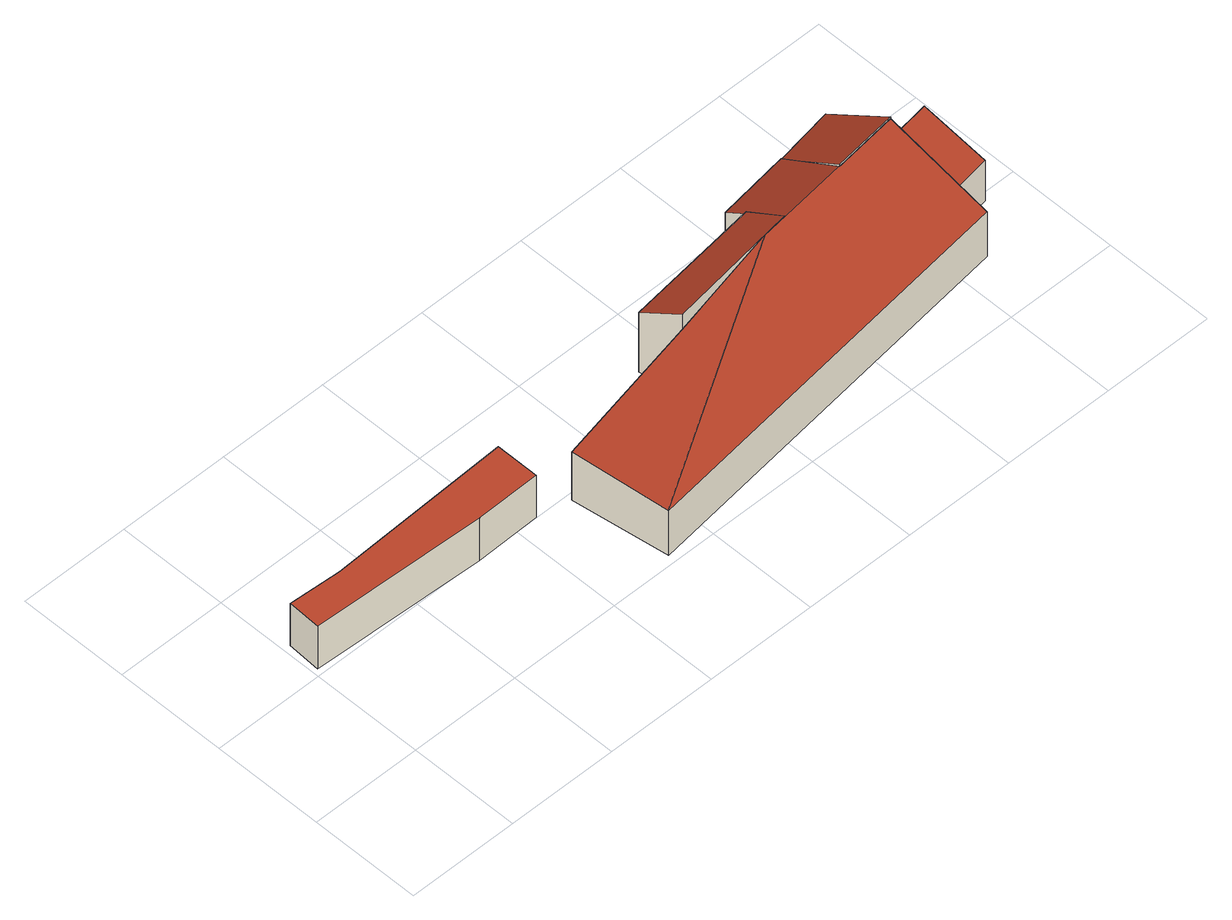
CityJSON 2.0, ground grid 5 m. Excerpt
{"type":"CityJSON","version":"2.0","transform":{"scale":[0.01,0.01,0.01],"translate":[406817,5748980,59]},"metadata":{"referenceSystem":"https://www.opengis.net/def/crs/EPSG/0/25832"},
"CityObjects":{
"building1":{"type":"Building","attributes":{"Gemeindeschluessel":"05515000","Geometrietyp2DReferenz":"3000","function":"31001_2700","roofType":"1000","measuredHeight":2.27},"geometry":[{"type":"Solid","lod":"2","boundaries":[[[[0,1,2,3]],[[4,5,1,0]],[[6,7,5,4]],[[8,9,7,6]],[[10,11,9,8]],[[3,2,11,10]],[[8,6,4,0,3,10]],[[1,5,7,9,11,2]]]],"semantics":{"surfaces":[{"type":"WallSurface"},{"type":"RoofSurface"},{"type":"GroundSurface"}],"values":[[0,0,0,0,0,0,1,2]]}}]},
"building2":{"type":"Building","attributes":{"Gemeindeschluessel":"05515000","Geometrietyp2DReferenz":"3000","function":"31001_2700","roofType":"5000","measuredHeight":4.39},"geometry":[{"type":"Solid","lod":"2","boundaries":[[[[12,13,14,15]],[[16,17,13,12]],[[18,19,17,16]],[[20,21,19,18]],[[22,23,21,20]],[[24,25,23,22]],[[26,27,25,24]],[[28,29,27,26]],[[15,14,29,28]],[[30,18,16,31,32]],[[26,33,32,31,12,15,28]],[[22,20,30,32,33,24]],[[12,31,16]],[[24,33,26]],[[18,30,20]],[[13,17,19,21,23,25,27,29,14]]]],"semantics":{"surfaces":[{"type":"WallSurface"},{"type":"RoofSurface"},{"type":"GroundSurface"}],"values":[[0,0,0,0,0,0,0,0,0,1,1,1,0,0,0,2]]}}]},
"building3":{"type":"Building","attributes":{"Gemeindeschluessel":"05515000","Geometrietyp2DReferenz":"3000","function":"51009_1610","roofType":"2100","measuredHeight":4.27},"geometry":[{"type":"Solid","lod":"2","boundaries":[[[[34,35,36,37]],[[38,39,35,34]],[[40,41,39,38]],[[37,36,41,40]],[[38,34,37,40]],[[35,39,41,36]]]],"semantics":{"surfaces":[{"type":"WallSurface"},{"type":"RoofSurface"},{"type":"GroundSurface"}],"values":[[0,0,0,0,1,2]]}}]},
"building4":{"type":"Building","attributes":{"Gemeindeschluessel":"05515000","Geometrietyp2DReferenz":"3000","function":"51009_1610","roofType":"2100","measuredHeight":4.49},"geometry":[{"type":"Solid","lod":"2","boundaries":[[[[42,25,27,43]],[[44,45,25,42]],[[46,29,45,44]],[[43,27,29,46]],[[44,42,43,46]],[[25,45,29,27]]]],"semantics":{"surfaces":[{"type":"WallSurface"},{"type":"RoofSurface"},{"type":"GroundSurface"}],"values":[[0,0,0,0,1,2]]}}]},
"building5":{"type":"Building","attributes":{"Gemeindeschluessel":"05515000","Geometrietyp2DReferenz":"3000","function":"51009_1610","roofType":"2100","measuredHeight":3.29},"geometry":[{"type":"Solid","lod":"2","boundaries":[[[[47,48,49,50]],[[51,52,48,47]],[[53,54,52,51]],[[50,49,54,53]],[[51,47,50,53]],[[48,52,54,49]]]],"semantics":{"surfaces":[{"type":"WallSurface"},{"type":"RoofSurface"},{"type":"GroundSurface"}],"values":[[0,0,0,0,1,2]]}}]}
},
"vertices":[
[20,665,254],[20,665,27],[12,516,27],[12,516,254],[257,651,254],[257,651,27],[1088,684,254],[1088,684,27],[1088,489,254],[1088,489,27],[797,483,254],[797,483,27],
[1313,37,246],[1313,37,7],[3146,270,7],[3146,270,246],[1252,474,264],[1252,474,7],[1889,554,368],[1889,554,7],[2486,639,443],[2486,639,7],[2450,907,280],[2450,907,7],[2779,956,276],[2779,956,7],[2795,672,446],[2795,672,7],[3088,709,446],[3088,709,7],[2354,620,444],[1313,40,247],[2366,619,446],[2794,673,446],
[1850,740,340],[1850,740,20],[1889,554,20],[1889,554,446],[2463,813,348],[2463,813,20],[2486,639,446],[2486,639,20],
[2779,956,271],[2795,672,456],[3055,1010,259],[3055,1010,7],[3088,709,456],
[3328,467,227],[3328,467,9],[3286,737,9],[3286,737,338],[3124,435,225],[3124,435,9],[3088,709,338],[3088,709,9]
]}
